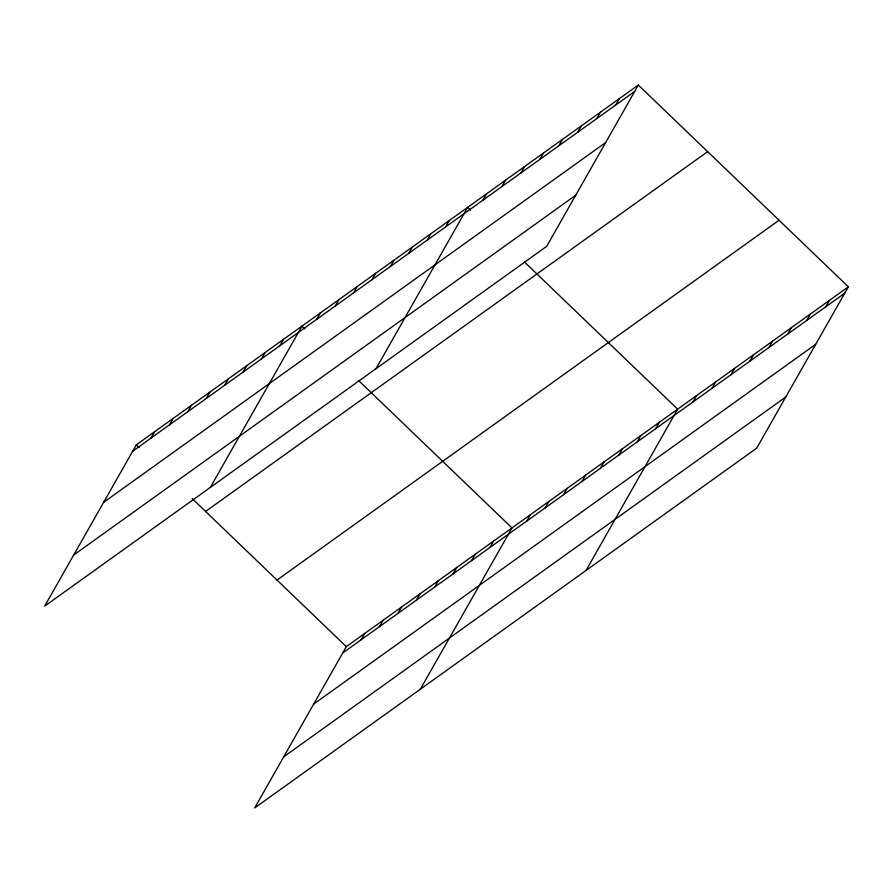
<?xml version="1.0" encoding="UTF-8"?>
<svg xmlns="http://www.w3.org/2000/svg" width="893" height="893" viewBox="0 0 893 893"><rect width="100%" height="100%" fill="white"/><g stroke="black" fill="none" stroke-linecap="round" stroke-linejoin="round"><path stroke-width="1.34" d="M638.328 85.047L136.283 444.859L44.65 606.168L546.683 246.356L638.328 85.047L848.35 286.832L756.717 448.141L254.672 807.953L346.317 646.644L848.35 286.832M151.084 438.028L154.69 431.665M169.491 424.834L173.108 418.471M187.898 411.64L191.515 405.277M206.305 398.445L209.922 392.083M224.712 385.251L228.329 378.889M243.13 372.057L246.736 365.706M261.537 358.863L265.143 352.512M279.944 345.669L283.55 339.318M210.324 487.433L301.957 326.124L304.848 328.892M316.758 319.281L320.364 312.93M335.165 306.087L338.771 299.735M353.572 292.893L357.189 286.541M371.979 279.699L375.596 273.347M390.386 266.516L394.003 260.153M408.793 253.322L412.41 246.959M427.2 240.128L430.817 233.765M445.618 226.934L449.224 220.571M375.998 368.697L467.631 207.377L470.522 210.156M482.99 200.144L486.596 193.792M501.955 186.548L505.561 180.196M520.92 172.963L524.526 166.6M539.885 159.367L543.491 153.004M558.851 145.771L562.456 139.42M577.816 132.175L581.432 125.824M596.781 118.59L600.397 112.228M615.746 104.994L619.362 98.643M361.107 639.812L364.724 633.45M379.514 626.618L383.13 620.255M397.921 613.424L401.537 607.061M416.339 600.23L419.944 593.867M434.746 587.036L438.351 580.673M453.153 573.842L456.758 567.49M471.56 560.648L475.165 554.296M489.967 547.454L493.572 541.102M420.346 689.217L511.99 527.908L358.752 380.686M526.781 521.066L530.397 514.714M545.188 507.871L548.804 501.52M563.595 494.677L567.211 488.326M582.002 481.483L585.618 475.132M600.42 468.3L604.025 461.938M618.827 455.106L622.432 448.744M637.234 441.912L640.839 435.55M655.641 428.718L659.246 422.356M586.02 570.482L677.653 409.161L524.425 261.95M693.013 401.928L696.618 395.577M711.978 388.332L715.594 381.981M730.943 374.747L734.559 368.385M749.908 361.152L753.525 354.789M768.873 347.556L772.49 341.204M787.838 333.96L791.455 327.608M806.803 320.375L810.42 314.012M825.768 306.779L829.385 300.428M132.677 451.211L634.711 91.399M103.633 502.346L605.666 142.534M73.695 555.033L575.739 195.221M205.591 511.443L707.636 151.631M277.009 580.059L779.042 220.236M342.7 652.995L844.745 293.183M313.655 704.13L815.689 344.318M283.728 756.817L785.762 397.005M136.283 444.859L139.174 447.639M192.118 498.506L346.317 646.644"/></g></svg>
